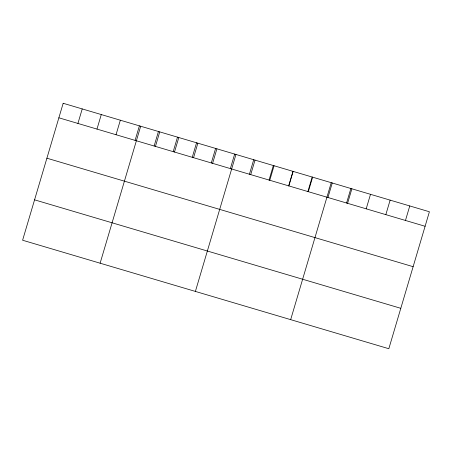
<?xml version="1.0" encoding="UTF-8"?>
<svg xmlns="http://www.w3.org/2000/svg" width="452" height="452" viewBox="0 0 452 452"><rect width="100%" height="100%" fill="white"/><g stroke="black" fill="none" stroke-linecap="round" stroke-linejoin="round"><path stroke-width="0.68" d="M77.925 123.441L82.224 108.921M96.982 129.086L101.282 114.565M116.034 134.73L120.334 120.209M135.091 140.374L139.391 125.854M100.118 263.2L140.685 126.238M154.143 146.019L158.449 131.498M155.443 146.403L159.742 131.882M173.201 151.663L177.5 137.142M174.495 152.047L178.794 137.527M192.258 157.307L196.558 142.787M193.552 157.691L197.852 143.171M211.31 162.952L215.61 148.431M212.604 163.336L216.903 148.815M230.367 168.596L234.667 154.075M195.394 291.421L235.961 154.46M249.419 174.24L253.719 159.72M250.713 174.625L255.018 160.104M269.053 180.054L273.353 165.539M269.771 180.269L274.07 165.748M288.687 185.874L292.986 171.353M288.828 185.913L293.128 171.393M307.88 191.558L312.179 177.037M308.32 191.688L312.62 177.167M290.664 319.643L331.237 182.681M327.949 197.501L332.254 182.981M346.571 203.016L350.871 188.501M347.582 203.315L351.882 188.8M366.199 208.83L370.504 194.315M385.833 214.649L390.132 200.129M405.467 220.463L409.766 205.942M58.867 117.797L425.1 226.277M46.901 158.2L413.128 266.686M34.567 199.835L400.8 308.315M63.173 103.276L22.6 240.238L388.827 348.724L429.4 211.762L63.173 103.276"/></g></svg>
